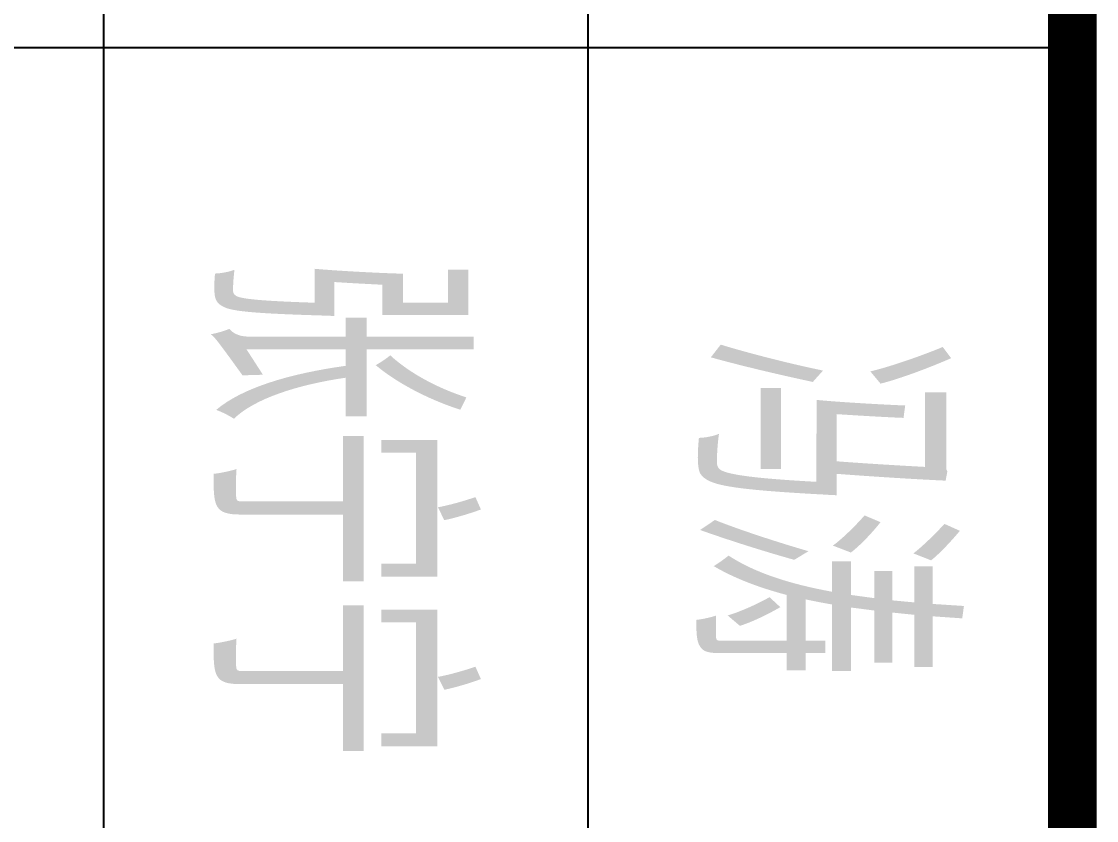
# Model space of a CAD drawing. Extents: x 196430 to 818205, y 904526 to 1974626.
# Drawn here: x 696301 to 699630, y 915034 to 917508 of the extents above; entities that cross this region are included whole.
import ezdxf
from ezdxf.enums import TextEntityAlignment as Align

# ---------------------------------------------------------------- set-up
doc = ezdxf.new("R2010")
doc.units = 0
doc.header["$LTSCALE"] = 1000
doc.header["$MEASUREMENT"] = 0
doc.layers.add('FRAME', color=7, linetype='Continuous')
doc.styles.add('FRAME-3', font='romans.shx', dxfattribs={"width": 0.7, "bigfont": 'hztxt.shx'})

# ---------------------------------------------------------------- blocks, each defined once
blk = doc.blocks.new('A0')
at = {"layer": 'FRAME'}
for p, q in [((437428, 459754), (437428, 418054)), ((440428, 459754), (440428, 418054)), ((438928, 451354), (438928, 418054)), ((440428, 429454), (434428, 429454))]:
    blk.add_line(p, q, dxfattribs=at)
at = {"layer": 'FRAME', "const_width": 150}
blk.add_lwpolyline([(434428, 459754), (440428, 459754), (440428, 418054)], dxfattribs=at)
at = {"layer": 'FRAME', "style": 'FRAME-3', "width": 0.7}
for s, p in [('张宁宁', (438178, 428029)), ('冯涛', (439678, 428029))]:
    blk.add_text(s, height=750, rotation=270, dxfattribs=at).set_placement(p, align=Align.MIDDLE)

msp = doc.modelspace()

# ---------------------------------------------------------------- block references
at = {"layer": 'FRAME'}
msp.add_blockref('A0', (259127.3, 487971.8), dxfattribs=at)

doc.saveas('drawing.dxf')
